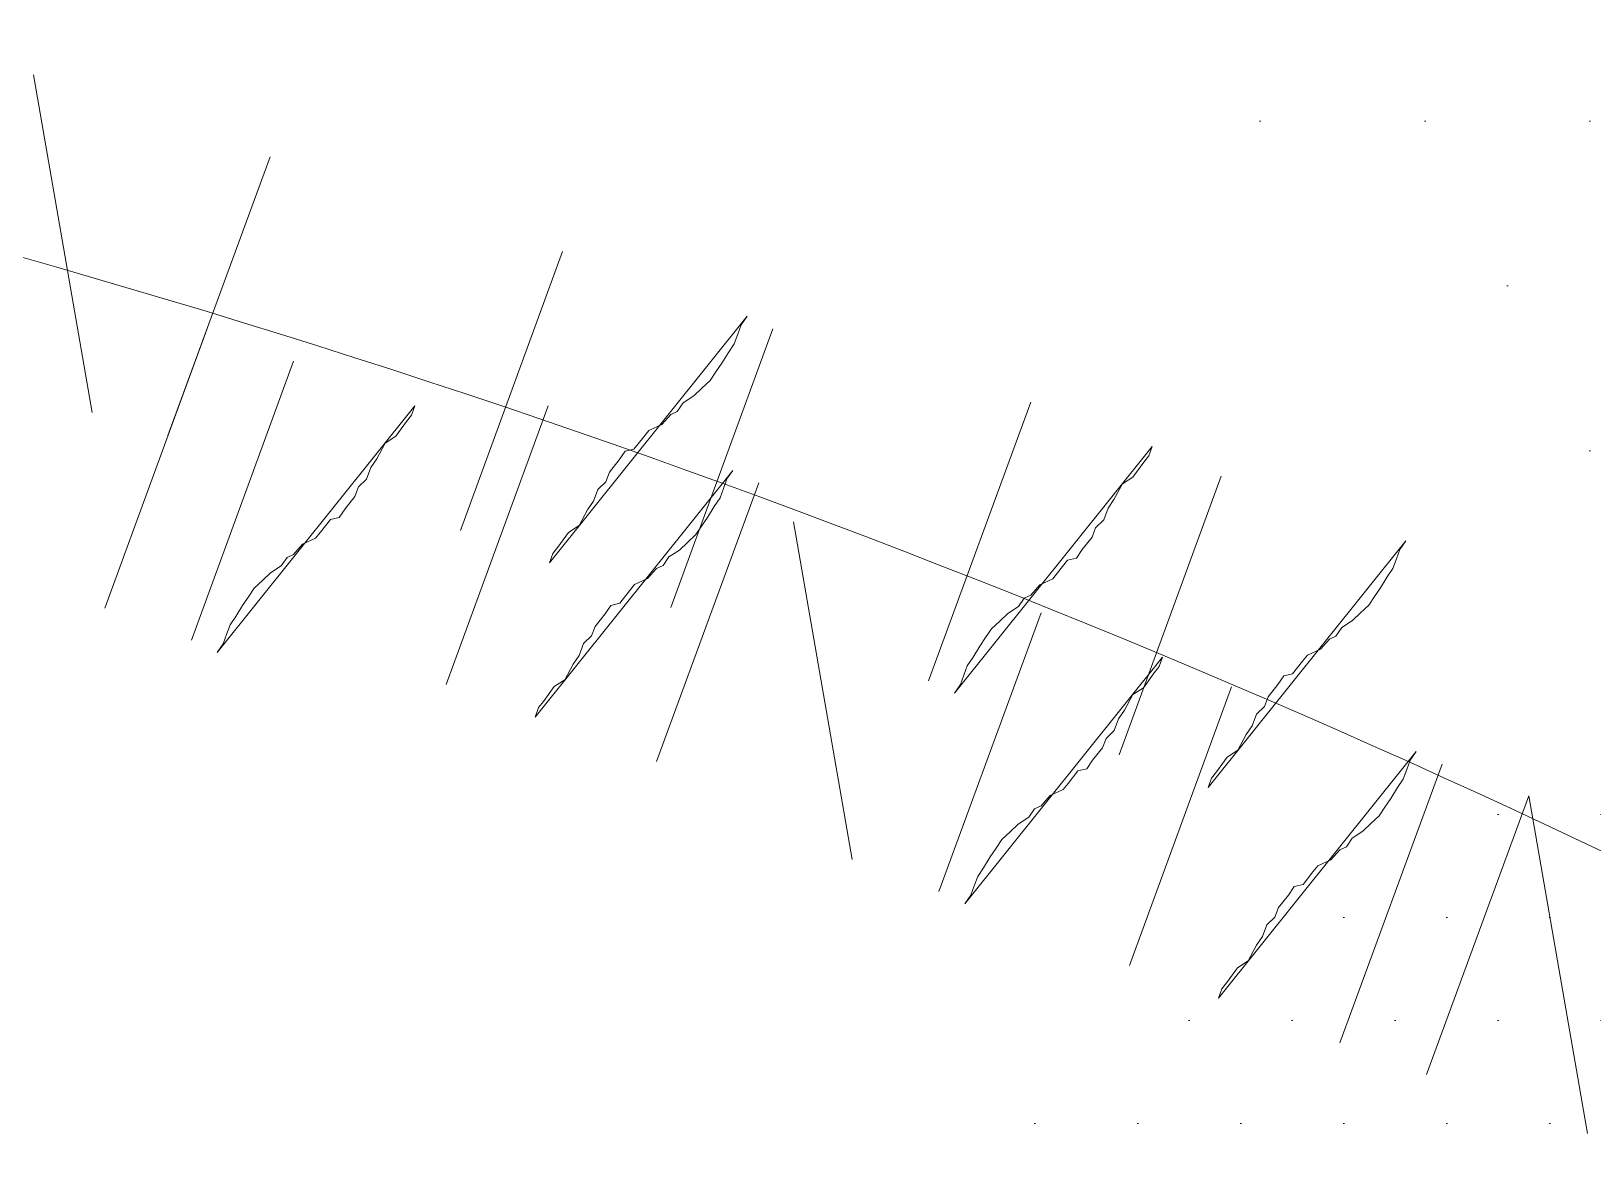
# Model space of a CAD drawing. Extents: x 25752 to 73233, y 27827 to 61602.
# Drawn here: x 61136.7 to 61242.6, y 47905.8 to 47981.7 of the extents above; entities that cross this region are included whole.
import ezdxf

# ---------------------------------------------------------------- set-up
doc = ezdxf.new("R2010")
doc.units = 0
doc.header["$LTSCALE"] = 1000
doc.header["$MEASUREMENT"] = 0
for name, color, linetype, lineweight in [('配景图块－家具立面', 252, 'Continuous', 9), ('铺地', 8, 'Continuous', 5), ('陈设', 31, 'Continuous', 5)]:
    doc.layers.add(name, color=color, linetype=linetype, lineweight=lineweight)

# ---------------------------------------------------------------- blocks, each defined once
blk = doc.blocks.new('keting-01')
at = {"layer": '陈设'}
h = blk.add_hatch(dxfattribs=at)
h.set_pattern_fill('DOTS', color=8, scale=304.8, style=0)
h.set_pattern_definition([(360, (18162.58683531021, 25617.30413790274), (9.525, 19.05), [0, -19.05])])
edge = h.paths.add_edge_path()
edge.add_spline(control_points=[(996.0713303628145, 863.5908750832896), (987.8386285043089, 865.249062579649), (979.6290772076463, 866.8703409121372), (953.8046428019879, 871.8115154706757), (936.2674978222931, 874.9332216072362), (901.3564025760861, 880.3358279757667), (884.0475129705155, 882.5680708720465), (843.5278039620025, 886.746823094727), (820.2507946590194, 888.4518537753029), (749.6108987083426, 892.7779565799283), (701.3337347968481, 894.618957277853), (627.9680007197894, 900.9026336313109), (603.3749709839467, 903.5774288240355), (566.4484742425848, 909.1011380929267), (554.1336054278072, 911.1946513882722), (529.5235732987057, 915.9968669301015), (517.1714435715694, 918.7274998116773), (490.3756448621862, 925.4178034765064), (476.0802774102194, 929.4496035207412), (452.3256658747559, 936.4561370372539), (442.7341582282679, 939.3740820792736), (433.2446362406481, 942.261107346334)], knot_values=[0.007594318894714291, 0.007594318894714291, 0.007594318894714291, 0.007594318894714291, 1.009331685129112, 1.009331685129112, 3.166903830014817, 3.166903830014817, 5.324475974900523, 5.324475974900523, 8.146713981276132, 8.146713981276132, 13.78698518195698, 13.78698518195698, 16.6071207822974, 16.6071207822974, 18.01718858246761, 18.01718858246761, 19.42725638263783, 19.42725638263783, 21.11840045899928, 21.11840045899928, 22.2881602581128, 22.2881602581128, 22.2881602581128, 22.2881602581128], degree=3, periodic=0)
edge.add_ellipse((-77.48649606085382, -800.0763045151252), major_axis=(-1283.858626616139, 1283.858626616139), ratio=0.9999999999999818, start_angle=-61.33743676422674, end_angle=-48.55714826964773)
edge.add_ellipse((147.8141850942047, -800.0763045151252), major_axis=(1283.858626616115, 1283.858626616115), ratio=0.9999999999999885, start_angle=48.5571482696466, end_angle=61.33743676426361)
edge.add_spline(control_points=[(-362.9169472076464, 942.2611073462176), (-372.4064691951498, 939.3740820792154), (-381.9979768417543, 936.4561370371375), (-405.7525883766357, 929.4496035208576), (-420.0479558280203, 925.4178034767974), (-446.8437545358902, 918.7274998123175), (-459.1958842620952, 915.9968669308582), (-483.8059163887519, 911.1946513893781), (-496.1207852023654, 909.1011380941491), (-533.0472819404677, 903.5774288254324), (-557.6403116740985, 900.9026336325915), (-611.6581250126474, 896.2760806423612), (-640.9893235403579, 894.6019140569842), (-669.9649956822395, 893.036922814732)], knot_values=[0.007594318904541566, 0.007594318904541566, 0.007594318904541566, 0.007594318904541566, 1.177354118008585, 1.177354118008585, 2.868498194319651, 2.868498194319651, 4.278565994361959, 4.278565994361959, 5.688633794404266, 5.688633794404266, 8.508769394488882, 8.508769394488882, 11.91787256770212, 11.91787256770212, 11.91787256770212, 11.91787256770212], degree=3, periodic=0)
edge.add_ellipse((-690.3545186583651, 887.7951286538737), major_axis=(-14.8863872921046, 14.8863872921046), ratio=0.9999999999995667, start_angle=225.8035234418923, end_angle=239.417541532368, ccw=False)
edge.add_ellipse((-1021.224653691403, 764.549575428071), major_axis=(-263.7332285244026, 263.7332285244026), ratio=0.9999999999994231, start_angle=234.5429178462428, end_angle=244.3434878472222, ccw=False)
edge.add_ellipse((-545.4026927228551, 1473.910637742491), major_axis=(464.1965283956217, 464.1965283956217), ratio=0.9999999999999988, start_angle=215.5301837112753, end_angle=236.2784491778619)
edge.add_ellipse((-116.4895104428288, 4898.453169354412), major_axis=(2884.587237370078, 2884.587237370078), ratio=1, start_angle=220.7753203818918, end_angle=231.6420249032678)
edge.add_ellipse((703.8265827595023, 1753.867807273753), major_axis=(-687.3524551223126, 687.3524551223126), ratio=0.9999999999999951, start_angle=113.9930274311128, end_angle=139.4777875760855)
edge.add_ellipse((803.3696362192277, 772.3616992990137), major_axis=(18.88655356571336, 18.88655356571336), ratio=0.999999999999889, start_angle=29.349690518414718, end_angle=107.31395154978779, ccw=False)
edge.add_ellipse((582.0949540698202, 537.5616818803828), major_axis=(245.0239564003844, 245.0239564003844), ratio=0.9999999999999977, start_angle=326.06965526290503, end_angle=363.74867896470926, ccw=False)
edge.add_ellipse((782.0569143572357, 287.1395743794274), major_axis=(-245.0406506768896, 245.0406506768896), ratio=0.9999999999729834, start_angle=289.4364312615882, end_angle=291.1525348597326, ccw=False)
edge.add_ellipse((2297.740822082967, 545.9582504187129), major_axis=(-966.7610353427459, 966.7610353427459), ratio=0.9999999999999937, start_angle=35.30528515153998, end_angle=42.74492259143477, ccw=False)
edge.add_ellipse((1141.667108909693, 731.1284608243732), major_axis=(139.1840901862562, 139.1840901862562), ratio=0.9999999999998591, start_angle=92.70420918075928, end_angle=121.7648417998393, ccw=False)
edge = h.paths.add_edge_path()
edge.add_ellipse((1101.918267338537, 809.3025705468026), major_axis=(-54.2011694401335, 54.2011694401335), ratio=0.9999999999999156, start_angle=248.1334738211491, end_angle=277.7178630449272)
edge.add_ellipse((1076.469573644921, 764.9464125772356), major_axis=(-90.17858370672025, 90.17858370672026), ratio=0.9999999999997502, start_angle=-79.30676778778508, end_angle=-64.31921627686972)
edge.add_ellipse((-296.995434705168, 651.4936658183578), major_axis=(1014.580495176632, 1014.580495176632), ratio=0.9999999999999984, start_angle=303.32411686118166, end_angle=324.37804893725087, ccw=False)
edge.add_spline(control_points=[(1108.148602955276, 361.1190873634769), (1110.136375368107, 360.9395735422149), (1118.851643845905, 360.1629144363105), (1127.953862196533, 359.6286005796865), (1136.498063597945, 358.8512076107436)], knot_values=[0, 0, 0, 0, 0.2418033642713523, 1.052830296575082, 1.052830296575082, 1.052830296575082, 1.052830296575082], degree=3, periodic=0)
edge.add_ellipse((1133.497794231167, 324.3855359081645), major_axis=(-24.46307566700356, 24.46307566700356), ratio=0.9999999999999188, start_angle=238.7767705824798, end_angle=310.27284356007203, ccw=False)
edge.add_ellipse((-2508.813566227327, 624.5515211943421), major_axis=(2607.446179105898, 2607.446179105898), ratio=0.999999999999999, start_angle=310.4593117003497, end_angle=318.3404531218047)
edge = h.paths.add_edge_path()
edge.add_ellipse((-1031.590578305419, 809.3025705465116), major_axis=(54.20116944015222, 54.20116944015222), ratio=0.9999999999995934, start_angle=82.28213695507955, end_angle=111.8665261788591)
edge.add_ellipse((2579.141255260445, 624.5515211949823), major_axis=(-2607.446179106048, 2607.446179106049), ratio=0.9999999999999925, start_angle=41.65954687821016, end_angle=49.54410408661445)
edge.add_ellipse((-1063.138307445566, 324.2252916574944), major_axis=(24.46307566700256, 24.46307566700256), ratio=0.9999999999999033, start_angle=49.98346972011012, end_angle=121.3236457343994, ccw=False)
edge.add_spline(control_points=[(-1066.143605310703, 358.690525254875), (-1062.783122170367, 358.996772701852), (-1059.659696693998, 359.2463994749123), (-1056.694063436356, 359.4704228297924)], knot_values=[0, 0, 0, 0, 0.3189857557440551, 0.3189857557440551, 0.3189857557440551, 0.3189857557440551], degree=3, periodic=0)
edge.add_ellipse((2166.821021849522, 749.914078490925), major_axis=(2296.028718604327, 2296.028718604327), ratio=0.9999999999999991, start_angle=132.8754075785099, end_angle=141.9062269296692, ccw=False)
edge = h.paths.add_edge_path()
edge.add_ellipse((-635.3614413564792, 614.8597379613784), major_axis=(201.0565212141125, 201.0565212141125), ratio=0.9999999999999994, start_angle=219.8560000035077, end_angle=290.9319768433341)
edge.add_ellipse((-399.5050116856582, 697.3351374629419), major_axis=(141.3163031800011, 141.3163031800011), ratio=0.9999999999999929, start_angle=231.8281592482279, end_angle=294.8810682384705)
edge.add_ellipse((-58.50481420382857, 130.5610611776938), major_axis=(-368.4761261597796, 368.4761261597795), ratio=0.9999999999999991, start_angle=285.52623263396157, end_angle=332.11357467867344, ccw=False)
edge.add_ellipse((469.8066690799315, 776.027095969941), major_axis=(-235.293706831595, 235.293706831595), ratio=0.9999999999999817, start_angle=80.19826500577827, end_angle=130.5062586859865)
edge.add_ellipse((682.046916129184, 526.5308612888912), major_axis=(178.2628612539982, 178.2628612539982), ratio=0.9999999999999981, start_angle=154.0384846775883, end_angle=216.6923729745889)
edge.add_ellipse((1096.802542923717, 604.6498504911433), major_axis=(-394.2525525941339, 394.252552594134), ratio=0.999999999999949, start_angle=80.98112304628877, end_angle=109.8781780001218)
edge.add_ellipse((81.6952970182756, 14361.16825844161), major_axis=(-10099.29640554323, 10099.29640554323), ratio=0.9999999999995927, start_angle=138.1241672681158, end_angle=138.7143909774701)
edge.add_spline(control_points=[(1006.961830939166, 108.6085719899856), (1007.363344130339, 114.9970480263582), (1007.454428465106, 121.4929060100112), (1007.199459466501, 128.3166593944188)], knot_values=[2.293510373809953, 2.293510373809953, 2.293510373809953, 2.293510373809953, 2.979732802934619, 2.979732802934619, 2.979732802934619, 2.979732802934619], degree=3, periodic=0)
edge.add_spline(control_points=[(1007.199459466501, 128.3166593944188), (1007.056142148329, 132.1522709439159), (1006.394062284846, 142.4749772372306), (1004.522849050001, 156.9979462881456), (992.0258315125247, 153.6702440436347), (988.5933109238977, 157.0695412120549), (987.1594260093989, 159.5937389279716)], knot_values=[2.979732802934619, 2.979732802934619, 2.979732802934619, 2.979732802934619, 3.36545639614831, 3.990521829336836, 4.278466320926378, 4.605763273049225, 4.605763273049225, 4.605763273049225, 4.605763273049225], degree=3, periodic=0)
edge.add_spline(control_points=[(987.1594260093989, 159.5937389279716), (985.7204994963249, 162.1268118276494), (984.6764873770298, 165.380762527755), (983.6324752577348, 168.6347132280353)], knot_values=[4.605763273049225, 4.605763273049225, 4.605763273049225, 4.605763273049225, 4.934211014792284, 4.934211014792284, 4.934211014792284, 4.934211014792284], degree=3, periodic=0)
edge.add_ellipse((2297.740822082967, 545.9582504187129), major_axis=(-966.7610353430241, 966.761035343024), ratio=0.9999999999998376, start_angle=52.795632896919415, end_angle=61.02050574382298, ccw=False)
edge.add_ellipse((697.9145912433742, 481.1212555931415), major_axis=(-193.2577183695978, 193.2577183695977), ratio=0.9999999999999212, start_angle=165.6335501199894, end_angle=198.8130742464472, ccw=False)
edge.add_ellipse((987.5689921147423, 481.2092158006271), major_axis=(197.4361382076936, 197.4361382076936), ratio=0.9999999999998674, start_angle=151.0252170128921, end_angle=192.4102655699839, ccw=False)
edge.add_ellipse((872.4652319916058, 801.2413249782403), major_axis=(300.9884463597922, 300.9884463597923), ratio=0.9999999999999813, start_angle=177.8463850309959, end_angle=203.8962665094932, ccw=False)
edge.add_ellipse((886.4243425853783, 285.6783404281014), major_axis=(-280.5584644205587, 280.5584644205586), ratio=0.9999999999996602, start_angle=2.0533838449994732, end_angle=10.260448050109005, ccw=False)
edge.add_spline(control_points=[(595.9934426442487, 556.0040629839059), (602.4018513633637, 564.1422486366355), (618.4675662182271, 584.5444695093902), (560.9736075192923, 575.6567985196598), (529.1059395032935, 596.5780363008962), (474.9238256493118, 621.3288819395821), (415.2595064755296, 591.6954341397504), (340.9271842219168, 609.1883606316987), (261.9902330305194, 623.6756329140626), (229.1386710400693, 677.9326262066606), (178.6444096356863, 685.7719019984361), (189.3899977983674, 715.6425413673278), (173.7849215685856, 716.9934724339982), (165.6612177520292, 717.6121500710142)], knot_values=[28.72622828787619, 28.72622828787619, 28.72622828787619, 28.72622828787619, 29.65137003608691, 31.04553471454428, 32.97090723718488, 34.80045963000916, 37.53798117998499, 40.13244696109814, 43.73799823656201, 46.29924793153518, 47.53881564063179, 48.20545028199999, 48.98405692497199, 48.98405692497199, 48.98405692497199, 48.98405692550385], degree=3, periodic=0)
edge.add_ellipse((18.62507486331742, -4997.741153196723), major_axis=(-4042.702252732715, 4042.702252732715), ratio=0.9999999999999977, start_angle=-46.47369586912973, end_angle=-42.84626635100496)
edge.add_spline(control_points=[(-196.2340660261689, 715.4644757015049), (-208.8575831012568, 714.1898179298732), (-231.1373375068652, 711.301770086342), (-259.3318401137367, 671.6945340897655), (-321.67682123743, 652.850656854629), (-379.5356295341626, 620.6237012119964), (-444.5238694277359, 630.861494119803), (-465.1179062118754, 597.4442924734321), (-544.0760743449209, 568.0265953844064), (-524.7681710667675, 567.5076862247661)], knot_values=[0, 0, 0, 1.163513729807164e-12, 1.426783815582302, 2.507845637052222, 5.446644405802077, 8.794161911986935, 10.36550993041577, 12.19506232323765, 14.47634677036475, 14.47634677036475, 14.47634677036475, 14.47634677036475], degree=3, periodic=0)
edge.add_ellipse((-756.0246989517473, 924.870957973355), major_axis=(300.9884463598087, 300.9884463598087), ratio=0.9999999999999547, start_angle=233.1899730444863, end_angle=257.9076692015958, ccw=False)
edge.add_ellipse((-939.7393269962631, 638.6571184380446), major_axis=(197.4361382076993, 197.4361382076993), ratio=0.9999999999999556, start_angle=244.6759739839959, end_angle=286.0610225410798, ccw=False)
edge.add_ellipse((-657.4306535270298, 573.8381970869959), major_axis=(-193.2577183704306, 193.2577183704306), ratio=0.9999999999956852, start_angle=85.14470269029368, end_angle=91.45268943398088, ccw=False)
edge.add_ellipse((-2122.789457567385, 542.7427645198768), major_axis=(-894.3411277871842, 894.3411277871842), ratio=0.9999999999998531, start_angle=208.0880272447276, end_angle=218.4118439115923, ccw=False)
edge.add_spline(control_points=[(-912.6986819964368, 174.8128519249731), (-914.3419047960779, 169.8037326467456), (-915.9851275954861, 164.7946133684018), (-919.0608770635445, 162.4413558801753)], knot_values=[4.42752981046754, 4.42752981046754, 4.42752981046754, 4.42752981046754, 4.934211014792284, 4.934211014792284, 4.934211014792284, 4.934211014792284], degree=3, periodic=0)
edge.add_ellipse((-1027.898065884248, 610.1037862319499), major_axis=(325.7661624684434, 325.7661624684433), ratio=0.9999999999999749, start_angle=238.6648212037559, end_angle=277.816367146285)
h = blk.add_hatch(dxfattribs=at)
h.set_pattern_fill('DOTS', color=8, scale=162.56, style=0)
h.set_pattern_definition([(180, (-8841.136018760619, 15227.11971815536), (-5.079999999999999, 10.16), [0, -10.16])])
edge = h.paths.add_edge_path(flags=17)
edge.add_ellipse((526.1884444003808, 765.4264003012795), major_axis=(21.14502328866552, 21.14502328866552), ratio=0.9999999999999566, start_angle=197.4293742980922, end_angle=247.2256321012528)
edge.add_ellipse((570.5647521809151, 668.1873511416197), major_axis=(-54.45877196664926, 54.45877196664926), ratio=0.9999999999999393, start_angle=-19.5751923782937, end_angle=24.16555291353093)
edge.add_ellipse((539.5331029695517, 706.4302561338409), major_axis=(-29.95442116376667, 29.95442116376667), ratio=0.9999999999999539, start_angle=-5.078446253501681, end_angle=59.84114380388081, ccw=False)
edge = h.paths.add_edge_path(flags=17)
edge.add_ellipse((449.0830812416971, 78.68353278853465), major_axis=(437.6135387464208, 437.6135387464208), ratio=0.9999999999980936, start_angle=400.4122738737361, end_angle=401.14692602743605, ccw=False)
edge.add_ellipse((508.9269320162712, 646.7804208960733), major_axis=(35.27276074924985, 35.27276074924985), ratio=0.9999999999998465, start_angle=56.96626177507412, end_angle=128.4606080737423)
edge.add_ellipse((439.9934495278285, 654.1557545667747), major_axis=(13.75234945520988, 13.75234945520988), ratio=0.9999999999999714, start_angle=310.0022228544645, end_angle=447.0101969954212)
edge.add_ellipse((488.5603663093643, 613.654031222919), major_axis=(58.36219010502028, 58.36219010502028), ratio=0.9999999999999993, start_angle=43.53494098790259, end_angle=93.25647343301858, ccw=False)
edge = h.paths.add_edge_path()
edge.add_ellipse((510.8348099614959, 457.2524320887751), major_axis=(-220.0337383788223, 220.0337383788223), ratio=0.9999999999999936, start_angle=258.5394166081302, end_angle=308.1497845990816, ccw=False)
edge.add_spline(control_points=[(770.2007620439399, 629.1797276247526), (776.1838761961553, 621.9604478798574), (783.798315335298, 612.7727966254461), (778.6811846655328, 604.9660082157934), (777.2358351350995, 603.3996357471333)], knot_values=[0, 0, 0, 0, 1.42238482592121, 1.810204922351612, 1.810204922351612, 1.810204922351612, 1.810204922351612], degree=3, periodic=0)
edge.add_ellipse((449.0830812460044, 78.68353280314477), major_axis=(437.6135387382477, 437.6135387382477), ratio=0.9999999999984874, start_angle=12.9785078464626, end_angle=17.57136510295455)
edge.add_ellipse((498.1272773294477, 481.4443236152292), major_axis=(196.4563008926534, 196.4563008926534), ratio=0.9999999999999803, start_angle=346.8345493291795, end_angle=397.9332034731351)
edge.add_ellipse((439.1690685801441, 341.4733588486561), major_axis=(301.2260797398507, 301.2260797398507), ratio=0.9999999999999989, start_angle=32.37103093941994, end_angle=75.25655211311418)
edge.add_ellipse((311.1389331934042, -194.5717136273161), major_axis=(-642.1611214506338, 642.1611214506339), ratio=0.9999999999997193, start_angle=-39.52687022804582, end_angle=-36.92237628317469)
edge.add_spline(control_points=[(183.5302026630379, 704.5711135689635), (183.3799943296472, 707.9524356747861), (185.3438852539985, 718.2042999910191), (195.9735682766186, 720.8323844445986), (203.1495466791093, 722.6065744405496)], knot_values=[0, 0, 0, 0, 0.5819764206049407, 1.791185280154921, 1.791185280154921, 1.791185280154921, 1.791185280154921], degree=3, periodic=0)
edge.add_ellipse((430.0164591801586, 313.6608219696791), major_axis=(330.6850650178474, 330.6850650178474), ratio=0.9999999999999994, start_angle=390.3935585979345, end_angle=434.019778702312, ccw=False)
edge = h.paths.add_edge_path()
edge.add_spline(control_points=[(201.3984909649007, 682.794405464665), (195.0300157669699, 686.3213421217515), (186.1776323117083, 691.2238964600256), (183.6588371344842, 701.6754381265491), (183.5302026630379, 704.5711135689635)], knot_values=[1.791185280154921, 1.791185280154921, 1.791185280154921, 1.791185280154921, 3.069002213139684, 3.567391534373676, 3.567391534373676, 3.567391534373676, 3.567391534373676], degree=3, periodic=0)
edge.add_ellipse((311.1389331936371, -194.5717136273161), major_axis=(-642.1611214508553, 642.1611214508553), ratio=0.9999999999999221, start_angle=320.47312977196174, end_angle=323.0776237168323, ccw=False)
edge.add_ellipse((455.6646593261976, 987.200010498229), major_axis=(-255.5169101381823, 255.5169101381823), ratio=0.9999999999999807, start_angle=95.23358330781208, end_angle=138.9317992611657)
edge.add_ellipse((605.437471382902, 992.6558203263558), major_axis=(273.4511480315442, 273.4511480315442), ratio=0.9999999999999956, start_angle=206.1422413992029, end_angle=244.4432589827649)
edge.add_ellipse((449.0830812460044, 78.68353280314477), major_axis=(437.6135387382097, 437.6135387382101), ratio=0.9999999999972089, start_angle=372.9785078464747, end_angle=377.5713651029771, ccw=False)
edge.add_spline(control_points=[(777.2358351350995, 603.3996357471333), (775.0423830418149, 601.0225201098365), (765.9353378565283, 594.5428437356604), (756.999814824434, 591.7006932555232), (751.0051856106147, 589.7939623080892)], knot_values=[1.810204922351612, 1.810204922351612, 1.810204922351612, 1.810204922351612, 2.398757922429805, 3.598446597238173, 3.598446597238173, 3.598446597238173, 3.598446597238173], degree=3, periodic=0)
edge.add_ellipse((643.7298454919364, 926.4323861009907), major_axis=(-249.8333714412728, 249.8333714412728), ratio=0.9999999999999986, start_angle=107.85150721330089, end_angle=152.6753304847041, ccw=False)
edge.add_ellipse((399.4707235824317, 875.9345243268181), major_axis=(-195.6217202257956, 195.6217202257955), ratio=0.9999999999999896, start_angle=89.27769578140129, end_angle=152.4675057723358, ccw=False)
h = blk.add_hatch(dxfattribs=at)
h.set_pattern_fill('DOTS', color=8, scale=101.6, style=0)
h.set_pattern_definition([(360, (-81668.58407119455, -20525.48517120961), (3.175000000000001, 6.35), [0, -6.35])])
edge = h.paths.add_edge_path()
edge.add_ellipse((1095.128331889282, 585.7068598939804), major_axis=(-263.7332285243747, 263.7332285243747), ratio=0.9999999999998728, start_angle=35.18648228385678, end_angle=43.96553536475812)
edge.add_ellipse((683.003940223658, 473.1603602651157), major_axis=(88.78394883066326, 88.78394883066325), ratio=0.9999999999999937, start_angle=26.80313823718866, end_angle=71.9801915166628)
edge.add_ellipse((886.4243425857858, 285.6783404281014), major_axis=(-280.5584644206113, 280.5584644206112), ratio=0.9999999999999354, start_angle=338.5948503737864, end_angle=356.0153580243669, ccw=False)
at = {"layer": '陈设', "color": 8, "linetype": 'Continuous'}
for p, q in [((618.0855749943003, 685.5020147291943), (621.7109033620218, 664.6822565497132)), ((618.0855749943003, 685.5020147291943), (621.7109033620218, 664.6822565497132)), ((618.0855749943003, 685.5020147291943), (621.7109033620218, 664.6822565497132)), ((626.3789584946353, 663.2472490702057), (632.6750934981683, 680.4319868186722)), ((626.3789584946353, 663.2472490702057), (632.6750934981683, 680.4319868186722)), ((626.3789584946353, 663.2472490702057), (632.6750934981683, 680.4319868186722)), ((626.3789584946353, 663.2472490702057), (632.6750934981683, 680.4319868186722)), ((650.7001387889613, 674.5923376989667), (644.404003785603, 657.4075999505003)), ((650.7001387889613, 674.5923376989667), (644.404003785603, 657.4075999505003)), ((650.7001387889613, 674.5923376989667), (644.404003785603, 657.4075999505003)), ((650.7001387889613, 674.5923376989667), (644.404003785603, 657.4075999505003)), ((622.4791579949379, 652.603092167672), (628.7752929984708, 669.7878299160511)), ((622.4791579949379, 652.603092167672), (628.7752929984708, 669.7878299160511)), ((622.4791579949379, 652.603092167672), (628.7752929984708, 669.7878299160511)), ((622.4791579949379, 652.603092167672), (628.7752929984708, 669.7878299160511)), ((663.6743601206399, 669.838849443011), (657.3782251171069, 652.6541116946319)), ((663.6743601206399, 669.838849443011), (657.3782251171069, 652.6541116946319)), ((663.6743601206399, 669.838849443011), (657.3782251171069, 652.6541116946319)), ((663.6743601206399, 669.838849443011), (657.3782251171069, 652.6541116946319)), ((627.8214844255999, 650.6457734740106), (634.1176194291038, 667.8305112223898)), ((627.8214844255999, 650.6457734740106), (634.1176194291038, 667.8305112223898)), ((627.8214844255999, 650.6457734740106), (634.1176194291038, 667.8305112223898)), ((627.8214844255999, 650.6457734740106), (634.1176194291038, 667.8305112223898)), ((673.2681253285264, 648.1361120693036), (679.5642603318556, 665.3208498177701)), ((673.2681253285264, 648.1361120693036), (679.5642603318556, 665.3208498177701)), ((673.2681253285264, 648.1361120693036), (679.5642603318556, 665.3208498177701)), ((673.2681253285264, 648.1361120693036), (679.5642603318556, 665.3208498177701)), ((649.8205202826648, 665.0900821066462), (643.5243852791318, 647.9053443581797)), ((649.8205202826648, 665.0900821066462), (643.5243852791318, 647.9053443581797)), ((649.8205202826648, 665.0900821066462), (643.5243852791318, 647.9053443581797)), ((649.8205202826648, 665.0900821066462), (643.5243852791318, 647.9053443581797)), ((691.3047792362049, 660.7440927382559), (685.008644232701, 643.5593549898767)), ((691.3047792362049, 660.7440927382559), (685.008644232701, 643.5593549898767)), ((691.3047792362049, 660.7440927382559), (685.008644232701, 643.5593549898767)), ((691.3047792362049, 660.7440927382559), (685.008644232701, 643.5593549898767)), ((662.7947416141687, 660.3365938506904), (656.4986066106358, 643.1518561022822)), ((662.7947416141687, 660.3365938506904), (656.4986066106358, 643.1518561022822)), ((662.7947416141687, 660.3365938506904), (656.4986066106358, 643.1518561022822)), ((662.7947416141687, 660.3365938506904), (656.4986066106358, 643.1518561022822)), ((668.5656106595998, 637.1035365880525), (664.9402822919074, 657.9232947674464)), ((668.5656106595998, 637.1035365880525), (664.9402822919074, 657.9232947674464)), ((668.5656106595998, 637.1035365880525), (664.9402822919074, 657.9232947674464)), ((668.5656106595998, 637.1035365880525), (664.9402822919074, 657.9232947674464)), ((673.9079370902618, 635.1462178943912), (680.2040720937948, 652.3309556427994)), ((673.9079370902618, 635.1462178943912), (680.2040720937948, 652.3309556427994)), ((673.9079370902618, 635.1462178943912), (680.2040720937948, 652.3309556427994)), ((673.9079370902618, 635.1462178943912), (680.2040720937948, 652.3309556427994)), ((691.9445909981441, 647.7541985634016), (685.6484559946111, 630.5694608149934)), ((691.9445909981441, 647.7541985634016), (685.6484559946111, 630.5694608149934)), ((691.9445909981441, 647.7541985634016), (685.6484559946111, 630.5694608149934)), ((691.9445909981441, 647.7541985634016), (685.6484559946111, 630.5694608149934)), ((704.9188123296481, 643.0007103073876), (698.6226773261442, 625.8159725590376)), ((704.9188123296481, 643.0007103073876), (698.6226773261442, 625.8159725590376)), ((704.9188123296481, 643.0007103073876), (698.6226773261442, 625.8159725590376)), ((704.9188123296481, 643.0007103073876), (698.6226773261442, 625.8159725590376)), ((710.2611387603101, 641.0433916137554), (703.9650037569809, 623.8586538653763)), ((710.2611387603101, 641.0433916137554), (703.9650037569809, 623.8586538653763)), ((710.2611387603101, 641.0433916137554), (703.9650037569809, 623.8586538653763)), ((710.2611387603101, 641.0433916137554), (703.9650037569809, 623.8586538653763)), ((710.2611387603101, 641.0433916137554), (713.8864671280026, 620.2236334343906)), ((710.2611387603101, 641.0433916137554), (713.8864671280026, 620.2236334343906)), ((710.2611387603101, 641.0433916137554), (713.8864671280026, 620.2236334343906)), ((710.2611387603101, 641.0433916137554), (713.8864671280026, 620.2236334343906))]:
    blk.add_line(p, q, dxfattribs=at)
for points in [[(649.8905730299302, 655.3974336521351), (650.1042003844923, 655.9805104226107), (650.4101900929236, 656.364411161805), (651.0755763485795, 657.2779818327399), (651.7265112809837, 657.7008380873012), (652.2461283441517, 658.6678155968548), (652.6055248912307, 659.1974855286535), (652.8725590844406, 659.9263314917043), (653.3769616348436, 660.4028742018272), (653.5905889894057, 660.9859509723028), (654.2025684064138, 661.7537524506333), (654.5619649534929, 662.283422382432), (655.1060862086306, 662.4147402516974), (655.7177860087832, 663.1817785406311), (656.0237757171853, 663.5656792797672), (656.8204798422812, 663.9351286956517), (657.3790524206706, 664.5571609814069), (657.7774044831167, 664.74188568932), (658.1368010303704, 665.2715556211188), (658.7877359628037, 665.6944118756219), (659.2929017025454, 666.1706749688019), (659.798067442287, 666.6469380619819), (660.1574639895116, 667.1766079936933), (660.5168605365907, 667.706277925492), (660.9296639224631, 668.3817170498951), (661.2890604695131, 668.9113869817229), (661.5026878240751, 669.4944637521403), (661.7163151786372, 670.0775405226159), (662.0757117258909, 670.6072104542982)], [(649.8905730299302, 655.3974336521351), (650.1042003844923, 655.9805104226107), (650.4101900929236, 656.364411161805), (651.0755763485795, 657.2779818327399), (651.7265112809837, 657.7008380873012), (652.2461283441517, 658.6678155968548), (652.6055248912307, 659.1974855286535), (652.8725590844406, 659.9263314917043), (653.3769616348436, 660.4028742018272), (653.5905889894057, 660.9859509723028), (654.2025684064138, 661.7537524506333), (654.5619649534929, 662.283422382432), (655.1060862086306, 662.4147402516974), (655.7177860087832, 663.1817785406311), (656.0237757171853, 663.5656792797672), (656.8204798422812, 663.9351286956517), (657.3790524206706, 664.5571609814069), (657.7774044831167, 664.74188568932), (658.1368010303704, 665.2715556211188), (658.7877359628037, 665.6944118756219), (659.2929017025454, 666.1706749688019), (659.798067442287, 666.6469380619819), (660.1574639895116, 667.1766079936933), (660.5168605365907, 667.706277925492), (660.9296639224631, 668.3817170498951), (661.2890604695131, 668.9113869817229), (661.5026878240751, 669.4944637521403), (661.7163151786372, 670.0775405226159), (662.0757117258909, 670.6072104542982)], [(649.8905730299302, 655.3974336521351), (650.1042003844923, 655.9805104226107), (650.4101900929236, 656.364411161805), (651.0755763485795, 657.2779818327399), (651.7265112809837, 657.7008380873012), (652.2461283441517, 658.6678155968548), (652.6055248912307, 659.1974855286535), (652.8725590844406, 659.9263314917043), (653.3769616348436, 660.4028742018272), (653.5905889894057, 660.9859509723028), (654.2025684064138, 661.7537524506333), (654.5619649534929, 662.283422382432), (655.1060862086306, 662.4147402516974), (655.7177860087832, 663.1817785406311), (656.0237757171853, 663.5656792797672), (656.8204798422812, 663.9351286956517), (657.3790524206706, 664.5571609814069), (657.7774044831167, 664.74188568932), (658.1368010303704, 665.2715556211188), (658.7877359628037, 665.6944118756219), (659.2929017025454, 666.1706749688019), (659.798067442287, 666.6469380619819), (660.1574639895116, 667.1766079936933), (660.5168605365907, 667.706277925492), (660.9296639224631, 668.3817170498951), (661.2890604695131, 668.9113869817229), (661.5026878240751, 669.4944637521403), (661.7163151786372, 670.0775405226159), (662.0757117258909, 670.6072104542982)], [(649.8905730299302, 655.3974336521351), (650.1042003844923, 655.9805104226107), (650.4101900929236, 656.364411161805), (651.0755763485795, 657.2779818327399), (651.7265112809837, 657.7008380873012), (652.2461283441517, 658.6678155968548), (652.6055248912307, 659.1974855286535), (652.8725590844406, 659.9263314917043), (653.3769616348436, 660.4028742018272), (653.5905889894057, 660.9859509723028), (654.2025684064138, 661.7537524506333), (654.5619649534929, 662.283422382432), (655.1060862086306, 662.4147402516974), (655.7177860087832, 663.1817785406311), (656.0237757171853, 663.5656792797672), (656.8204798422812, 663.9351286956517), (657.3790524206706, 664.5571609814069), (657.7774044831167, 664.74188568932), (658.1368010303704, 665.2715556211188), (658.7877359628037, 665.6944118756219), (659.2929017025454, 666.1706749688019), (659.798067442287, 666.6469380619819), (660.1574639895116, 667.1766079936933), (660.5168605365907, 667.706277925492), (660.9296639224631, 668.3817170498951), (661.2890604695131, 668.9113869817229), (661.5026878240751, 669.4944637521403), (661.7163151786372, 670.0775405226159), (662.0757117258909, 670.6072104542982)], [(641.6052715164842, 665.0871892648865), (641.3916441619222, 664.504112494411), (641.0856544533162, 664.1202117552166), (640.4202681976603, 663.2066410842817), (639.769333265227, 662.7837848297204), (639.2499958191183, 661.8175705095637), (638.8905992720684, 661.2879005778814), (638.6235650786839, 660.5590546148014), (638.1191625284555, 660.0825119047076), (637.9055351738934, 659.499435134232), (637.2935557568562, 658.7316336559015), (636.9341592096025, 658.2019637241028), (636.3900379546685, 658.0706458548084), (635.7780585374567, 657.3028443763906), (635.4720688290545, 656.9189436372835), (634.6753647039295, 656.54949422137), (634.1167921255692, 655.9274619356147), (633.718440063094, 655.7427372277016), (633.3590435158694, 655.2130672959029), (632.7081085836107, 654.7902110413997), (632.2029428436945, 654.3139479482197), (631.6977771039528, 653.8376848550397), (631.3383805569028, 653.3080149233283), (630.9789840096491, 652.7783449915296), (630.566460240836, 652.1036690566398), (630.2070636935823, 651.573999124812), (629.9934363390203, 650.9909223543946), (629.7798089844582, 650.407845583919), (629.4204124374082, 649.8781756521203)], [(641.6052715164842, 665.0871892648865), (641.3916441619222, 664.504112494411), (641.0856544533162, 664.1202117552166), (640.4202681976603, 663.2066410842817), (639.769333265227, 662.7837848297204), (639.2499958191183, 661.8175705095637), (638.8905992720684, 661.2879005778814), (638.6235650786839, 660.5590546148014), (638.1191625284555, 660.0825119047076), (637.9055351738934, 659.499435134232), (637.2935557568562, 658.7316336559015), (636.9341592096025, 658.2019637241028), (636.3900379546685, 658.0706458548084), (635.7780585374567, 657.3028443763906), (635.4720688290545, 656.9189436372835), (634.6753647039295, 656.54949422137), (634.1167921255692, 655.9274619356147), (633.718440063094, 655.7427372277016), (633.3590435158694, 655.2130672959029), (632.7081085836107, 654.7902110413997), (632.2029428436945, 654.3139479482197), (631.6977771039528, 653.8376848550397), (631.3383805569028, 653.3080149233283), (630.9789840096491, 652.7783449915296), (630.566460240836, 652.1036690566398), (630.2070636935823, 651.573999124812), (629.9934363390203, 650.9909223543946), (629.7798089844582, 650.407845583919), (629.4204124374082, 649.8781756521203)], [(641.6052715164842, 665.0871892648865), (641.3916441619222, 664.504112494411), (641.0856544533162, 664.1202117552166), (640.4202681976603, 663.2066410842817), (639.769333265227, 662.7837848297204), (639.2499958191183, 661.8175705095637), (638.8905992720684, 661.2879005778814), (638.6235650786839, 660.5590546148014), (638.1191625284555, 660.0825119047076), (637.9055351738934, 659.499435134232), (637.2935557568562, 658.7316336559015), (636.9341592096025, 658.2019637241028), (636.3900379546685, 658.0706458548084), (635.7780585374567, 657.3028443763906), (635.4720688290545, 656.9189436372835), (634.6753647039295, 656.54949422137), (634.1167921255692, 655.9274619356147), (633.718440063094, 655.7427372277016), (633.3590435158694, 655.2130672959029), (632.7081085836107, 654.7902110413997), (632.2029428436945, 654.3139479482197), (631.6977771039528, 653.8376848550397), (631.3383805569028, 653.3080149233283), (630.9789840096491, 652.7783449915296), (630.566460240836, 652.1036690566398), (630.2070636935823, 651.573999124812), (629.9934363390203, 650.9909223543946), (629.7798089844582, 650.407845583919), (629.4204124374082, 649.8781756521203)], [(641.6052715164842, 665.0871892648865), (641.3916441619222, 664.504112494411), (641.0856544533162, 664.1202117552166), (640.4202681976603, 663.2066410842817), (639.769333265227, 662.7837848297204), (639.2499958191183, 661.8175705095637), (638.8905992720684, 661.2879005778814), (638.6235650786839, 660.5590546148014), (638.1191625284555, 660.0825119047076), (637.9055351738934, 659.499435134232), (637.2935557568562, 658.7316336559015), (636.9341592096025, 658.2019637241028), (636.3900379546685, 658.0706458548084), (635.7780585374567, 657.3028443763906), (635.4720688290545, 656.9189436372835), (634.6753647039295, 656.54949422137), (634.1167921255692, 655.9274619356147), (633.718440063094, 655.7427372277016), (633.3590435158694, 655.2130672959029), (632.7081085836107, 654.7902110413997), (632.2029428436945, 654.3139479482197), (631.6977771039528, 653.8376848550397), (631.3383805569028, 653.3080149233283), (630.9789840096491, 652.7783449915296), (630.566460240836, 652.1036690566398), (630.2070636935823, 651.573999124812), (629.9934363390203, 650.9909223543946), (629.7798089844582, 650.407845583919), (629.4204124374082, 649.8781756521203)], [(687.051912419236, 662.5775278601504), (686.838285064674, 661.994451089704), (686.5322953560681, 661.6105503504805), (685.8669091004122, 660.6969796795456), (685.2159741679789, 660.2741234250134), (684.6966367218702, 659.307909104944), (684.3372401748202, 658.7782391731162), (684.0702059816103, 658.0493932100944), (683.5658034312073, 657.5728504999424), (683.3521760766453, 656.9897737296124), (682.740196659608, 656.2219722511654), (682.3808001123834, 655.6923023193667), (681.8366788574203, 655.5609844501014), (681.2246994404122, 654.7931829717709), (680.9187097317772, 654.4092822325183), (680.1220056068851, 654.0398328166339), (679.5634330282919, 653.4178005309077), (679.1650809658458, 653.2330758229946), (678.8056844187959, 652.7034058911959), (678.1547494863626, 652.2805496366636), (677.6495837464463, 651.8042865435127), (677.1444180067047, 651.32802345042), (676.7850214596547, 650.7983535185922), (676.425624912401, 650.2686835867935), (676.0131011435878, 649.5940076519037), (675.6537045963341, 649.064337720105), (675.4400772417721, 648.4812609496585), (675.22644988721, 647.8981841792993), (674.86705334016, 647.3685142474715)], [(687.051912419236, 662.5775278601504), (686.838285064674, 661.994451089704), (686.5322953560681, 661.6105503504805), (685.8669091004122, 660.6969796795456), (685.2159741679789, 660.2741234250134), (684.6966367218702, 659.307909104944), (684.3372401748202, 658.7782391731162), (684.0702059816103, 658.0493932100944), (683.5658034312073, 657.5728504999424), (683.3521760766453, 656.9897737296124), (682.740196659608, 656.2219722511654), (682.3808001123834, 655.6923023193667), (681.8366788574203, 655.5609844501014), (681.2246994404122, 654.7931829717709), (680.9187097317772, 654.4092822325183), (680.1220056068851, 654.0398328166339), (679.5634330282919, 653.4178005309077), (679.1650809658458, 653.2330758229946), (678.8056844187959, 652.7034058911959), (678.1547494863626, 652.2805496366636), (677.6495837464463, 651.8042865435127), (677.1444180067047, 651.32802345042), (676.7850214596547, 650.7983535185922), (676.425624912401, 650.2686835867935), (676.0131011435878, 649.5940076519037), (675.6537045963341, 649.064337720105), (675.4400772417721, 648.4812609496585), (675.22644988721, 647.8981841792993), (674.86705334016, 647.3685142474715)], [(687.051912419236, 662.5775278601504), (686.838285064674, 661.994451089704), (686.5322953560681, 661.6105503504805), (685.8669091004122, 660.6969796795456), (685.2159741679789, 660.2741234250134), (684.6966367218702, 659.307909104944), (684.3372401748202, 658.7782391731162), (684.0702059816103, 658.0493932100944), (683.5658034312073, 657.5728504999424), (683.3521760766453, 656.9897737296124), (682.740196659608, 656.2219722511654), (682.3808001123834, 655.6923023193667), (681.8366788574203, 655.5609844501014), (681.2246994404122, 654.7931829717709), (680.9187097317772, 654.4092822325183), (680.1220056068851, 654.0398328166339), (679.5634330282919, 653.4178005309077), (679.1650809658458, 653.2330758229946), (678.8056844187959, 652.7034058911959), (678.1547494863626, 652.2805496366636), (677.6495837464463, 651.8042865435127), (677.1444180067047, 651.32802345042), (676.7850214596547, 650.7983535185922), (676.425624912401, 650.2686835867935), (676.0131011435878, 649.5940076519037), (675.6537045963341, 649.064337720105), (675.4400772417721, 648.4812609496585), (675.22644988721, 647.8981841792993), (674.86705334016, 647.3685142474715)], [(687.051912419236, 662.5775278601504), (686.838285064674, 661.994451089704), (686.5322953560681, 661.6105503504805), (685.8669091004122, 660.6969796795456), (685.2159741679789, 660.2741234250134), (684.6966367218702, 659.307909104944), (684.3372401748202, 658.7782391731162), (684.0702059816103, 658.0493932100944), (683.5658034312073, 657.5728504999424), (683.3521760766453, 656.9897737296124), (682.740196659608, 656.2219722511654), (682.3808001123834, 655.6923023193667), (681.8366788574203, 655.5609844501014), (681.2246994404122, 654.7931829717709), (680.9187097317772, 654.4092822325183), (680.1220056068851, 654.0398328166339), (679.5634330282919, 653.4178005309077), (679.1650809658458, 653.2330758229946), (678.8056844187959, 652.7034058911959), (678.1547494863626, 652.2805496366636), (677.6495837464463, 651.8042865435127), (677.1444180067047, 651.32802345042), (676.7850214596547, 650.7983535185922), (676.425624912401, 650.2686835867935), (676.0131011435878, 649.5940076519037), (675.6537045963341, 649.064337720105), (675.4400772417721, 648.4812609496585), (675.22644988721, 647.8981841792993), (674.86705334016, 647.3685142474715)], [(649.0109545232845, 645.8951780599018), (649.2245818778174, 646.478254830261), (649.5305715864524, 646.8621555694845), (650.1959578421083, 647.7757262404193), (650.8468927745125, 648.1985824949516), (651.3665098376805, 649.1655600045924), (651.7259063847596, 649.6952299363329), (651.9929405779403, 650.4240758993546), (652.4973431283724, 650.9006186095066), (652.7109704829345, 651.4836953799531), (653.3229498999426, 652.2514968583127), (653.6823464470217, 652.7811667901115), (654.2264677021303, 652.9124846593477), (654.8381675022829, 653.6795229482814), (655.1441572107142, 654.0634236874175), (655.94086133581, 654.432873103302), (656.4994339141995, 655.0549053890572), (656.8977859766455, 655.2396300970577), (657.2571825238992, 655.7693000287691), (657.9081174563034, 656.1921562833013), (658.4132831960451, 656.6684193764813), (658.9184489357867, 657.1446824696322), (659.2778454830404, 657.67435240146), (659.6372420300904, 658.2040223331423), (660.0500454159919, 658.8794614575454), (660.4094419630419, 659.4091313893441), (660.623069317604, 659.9922081598197), (660.836696672166, 660.5752849302371), (661.1960932194197, 661.1049548620649)], [(649.0109545232845, 645.8951780599018), (649.2245818778174, 646.478254830261), (649.5305715864524, 646.8621555694845), (650.1959578421083, 647.7757262404193), (650.8468927745125, 648.1985824949516), (651.3665098376805, 649.1655600045924), (651.7259063847596, 649.6952299363329), (651.9929405779403, 650.4240758993546), (652.4973431283724, 650.9006186095066), (652.7109704829345, 651.4836953799531), (653.3229498999426, 652.2514968583127), (653.6823464470217, 652.7811667901115), (654.2264677021303, 652.9124846593477), (654.8381675022829, 653.6795229482814), (655.1441572107142, 654.0634236874175), (655.94086133581, 654.432873103302), (656.4994339141995, 655.0549053890572), (656.8977859766455, 655.2396300970577), (657.2571825238992, 655.7693000287691), (657.9081174563034, 656.1921562833013), (658.4132831960451, 656.6684193764813), (658.9184489357867, 657.1446824696322), (659.2778454830404, 657.67435240146), (659.6372420300904, 658.2040223331423), (660.0500454159919, 658.8794614575454), (660.4094419630419, 659.4091313893441), (660.623069317604, 659.9922081598197), (660.836696672166, 660.5752849302371), (661.1960932194197, 661.1049548620649)], [(649.0109545232845, 645.8951780599018), (649.2245818778174, 646.478254830261), (649.5305715864524, 646.8621555694845), (650.1959578421083, 647.7757262404193), (650.8468927745125, 648.1985824949516), (651.3665098376805, 649.1655600045924), (651.7259063847596, 649.6952299363329), (651.9929405779403, 650.4240758993546), (652.4973431283724, 650.9006186095066), (652.7109704829345, 651.4836953799531), (653.3229498999426, 652.2514968583127), (653.6823464470217, 652.7811667901115), (654.2264677021303, 652.9124846593477), (654.8381675022829, 653.6795229482814), (655.1441572107142, 654.0634236874175), (655.94086133581, 654.432873103302), (656.4994339141995, 655.0549053890572), (656.8977859766455, 655.2396300970577), (657.2571825238992, 655.7693000287691), (657.9081174563034, 656.1921562833013), (658.4132831960451, 656.6684193764813), (658.9184489357867, 657.1446824696322), (659.2778454830404, 657.67435240146), (659.6372420300904, 658.2040223331423), (660.0500454159919, 658.8794614575454), (660.4094419630419, 659.4091313893441), (660.623069317604, 659.9922081598197), (660.836696672166, 660.5752849302371), (661.1960932194197, 661.1049548620649)], [(649.0109545232845, 645.8951780599018), (649.2245818778174, 646.478254830261), (649.5305715864524, 646.8621555694845), (650.1959578421083, 647.7757262404193), (650.8468927745125, 648.1985824949516), (651.3665098376805, 649.1655600045924), (651.7259063847596, 649.6952299363329), (651.9929405779403, 650.4240758993546), (652.4973431283724, 650.9006186095066), (652.7109704829345, 651.4836953799531), (653.3229498999426, 652.2514968583127), (653.6823464470217, 652.7811667901115), (654.2264677021303, 652.9124846593477), (654.8381675022829, 653.6795229482814), (655.1441572107142, 654.0634236874175), (655.94086133581, 654.432873103302), (656.4994339141995, 655.0549053890572), (656.8977859766455, 655.2396300970577), (657.2571825238992, 655.7693000287691), (657.9081174563034, 656.1921562833013), (658.4132831960451, 656.6684193764813), (658.9184489357867, 657.1446824696322), (659.2778454830404, 657.67435240146), (659.6372420300904, 658.2040223331423), (660.0500454159919, 658.8794614575454), (660.4094419630419, 659.4091313893441), (660.623069317604, 659.9922081598197), (660.836696672166, 660.5752849302371), (661.1960932194197, 661.1049548620649)], [(690.4952134770283, 641.5491886915406), (690.7088408315904, 642.132265461958), (691.0148305401672, 642.5161662010942), (691.6802167958522, 643.4297368721454), (692.3311517282855, 643.8525931266486), (692.8507687914243, 644.8195706362312), (693.2101653384743, 645.349240568059), (693.4771995316842, 646.0780865310808), (693.9816020819126, 646.5546292411163), (694.1952294365037, 647.137706011592), (694.8072088535118, 647.9055074899225), (695.1666054007655, 648.4351774217212), (695.7107266559033, 648.5664952910738), (696.3224264560267, 649.3335335799202), (696.628416164458, 649.7174343191436), (697.4251202895539, 650.0868837350281), (697.9836928679433, 650.7089160207543), (698.3820449304185, 650.8936407286674), (698.7414414776431, 651.4233106604661), (699.3923764098727, 651.8461669150274), (699.897542149818, 652.322430008091), (700.4027078895597, 652.798693101271), (700.7621044366097, 653.3283630330698), (701.1215009838343, 653.8580329648685), (701.5343043697358, 654.5334720892715), (701.8937009167857, 655.0631420210702), (702.1073282713478, 655.6462187914294), (702.3209556259098, 656.2292955618759), (702.6803521731636, 656.7589654937037)], [(690.4952134770283, 641.5491886915406), (690.7088408315904, 642.132265461958), (691.0148305401672, 642.5161662010942), (691.6802167958522, 643.4297368721454), (692.3311517282855, 643.8525931266486), (692.8507687914243, 644.8195706362312), (693.2101653384743, 645.349240568059), (693.4771995316842, 646.0780865310808), (693.9816020819126, 646.5546292411163), (694.1952294365037, 647.137706011592), (694.8072088535118, 647.9055074899225), (695.1666054007655, 648.4351774217212), (695.7107266559033, 648.5664952910738), (696.3224264560267, 649.3335335799202), (696.628416164458, 649.7174343191436), (697.4251202895539, 650.0868837350281), (697.9836928679433, 650.7089160207543), (698.3820449304185, 650.8936407286674), (698.7414414776431, 651.4233106604661), (699.3923764098727, 651.8461669150274), (699.897542149818, 652.322430008091), (700.4027078895597, 652.798693101271), (700.7621044366097, 653.3283630330698), (701.1215009838343, 653.8580329648685), (701.5343043697358, 654.5334720892715), (701.8937009167857, 655.0631420210702), (702.1073282713478, 655.6462187914294), (702.3209556259098, 656.2292955618759), (702.6803521731636, 656.7589654937037)], [(690.4952134770283, 641.5491886915406), (690.7088408315904, 642.132265461958), (691.0148305401672, 642.5161662010942), (691.6802167958522, 643.4297368721454), (692.3311517282855, 643.8525931266486), (692.8507687914243, 644.8195706362312), (693.2101653384743, 645.349240568059), (693.4771995316842, 646.0780865310808), (693.9816020819126, 646.5546292411163), (694.1952294365037, 647.137706011592), (694.8072088535118, 647.9055074899225), (695.1666054007655, 648.4351774217212), (695.7107266559033, 648.5664952910738), (696.3224264560267, 649.3335335799202), (696.628416164458, 649.7174343191436), (697.4251202895539, 650.0868837350281), (697.9836928679433, 650.7089160207543), (698.3820449304185, 650.8936407286674), (698.7414414776431, 651.4233106604661), (699.3923764098727, 651.8461669150274), (699.897542149818, 652.322430008091), (700.4027078895597, 652.798693101271), (700.7621044366097, 653.3283630330698), (701.1215009838343, 653.8580329648685), (701.5343043697358, 654.5334720892715), (701.8937009167857, 655.0631420210702), (702.1073282713478, 655.6462187914294), (702.3209556259098, 656.2292955618759), (702.6803521731636, 656.7589654937037)], [(690.4952134770283, 641.5491886915406), (690.7088408315904, 642.132265461958), (691.0148305401672, 642.5161662010942), (691.6802167958522, 643.4297368721454), (692.3311517282855, 643.8525931266486), (692.8507687914243, 644.8195706362312), (693.2101653384743, 645.349240568059), (693.4771995316842, 646.0780865310808), (693.9816020819126, 646.5546292411163), (694.1952294365037, 647.137706011592), (694.8072088535118, 647.9055074899225), (695.1666054007655, 648.4351774217212), (695.7107266559033, 648.5664952910738), (696.3224264560267, 649.3335335799202), (696.628416164458, 649.7174343191436), (697.4251202895539, 650.0868837350281), (697.9836928679433, 650.7089160207543), (698.3820449304185, 650.8936407286674), (698.7414414776431, 651.4233106604661), (699.3923764098727, 651.8461669150274), (699.897542149818, 652.322430008091), (700.4027078895597, 652.798693101271), (700.7621044366097, 653.3283630330698), (701.1215009838343, 653.8580329648685), (701.5343043697358, 654.5334720892715), (701.8937009167857, 655.0631420210702), (702.1073282713478, 655.6462187914294), (702.3209556259098, 656.2292955618759), (702.6803521731636, 656.7589654937037)], [(687.6917241811752, 649.5876336851506), (687.4780968265841, 649.0045569147915), (687.1721071180073, 648.6206561755971), (686.5067208623223, 647.7070855046622), (685.855785929918, 647.28422925013), (685.3364484838094, 646.3180149299733), (684.9770519365557, 645.7883449982619), (684.7100177433458, 645.059499035211), (684.2056151931174, 644.5829563250882), (683.9919878385554, 643.9998795546126), (683.3800084215472, 643.232078076282), (683.0206118742935, 642.7024081444833), (682.4764906191558, 642.571090275218), (681.8645112021477, 641.8032887968002), (681.5585214937164, 641.419388057664), (680.7618173686205, 641.0499386417796), (680.2032447902311, 640.4279063559952), (679.804892727785, 640.2431816481112), (679.4454961805313, 639.7135117163125), (678.794561248098, 639.2906554617803), (678.2893955083564, 638.8143923686002), (677.7842297686148, 638.3381292754493), (677.4248332213901, 637.8084593436215), (677.0654366743402, 637.2787894119392), (676.6529129054979, 636.6041134770494), (676.2935163582442, 636.0744435452216), (676.0798890037113, 635.4913667747751), (675.8662616491201, 634.9082900043286), (675.5068651018955, 634.3786200725008)], [(687.6917241811752, 649.5876336851506), (687.4780968265841, 649.0045569147915), (687.1721071180073, 648.6206561755971), (686.5067208623223, 647.7070855046622), (685.855785929918, 647.28422925013), (685.3364484838094, 646.3180149299733), (684.9770519365557, 645.7883449982619), (684.7100177433458, 645.059499035211), (684.2056151931174, 644.5829563250882), (683.9919878385554, 643.9998795546126), (683.3800084215472, 643.232078076282), (683.0206118742935, 642.7024081444833), (682.4764906191558, 642.571090275218), (681.8645112021477, 641.8032887968002), (681.5585214937164, 641.419388057664), (680.7618173686205, 641.0499386417796), (680.2032447902311, 640.4279063559952), (679.804892727785, 640.2431816481112), (679.4454961805313, 639.7135117163125), (678.794561248098, 639.2906554617803), (678.2893955083564, 638.8143923686002), (677.7842297686148, 638.3381292754493), (677.4248332213901, 637.8084593436215), (677.0654366743402, 637.2787894119392), (676.6529129054979, 636.6041134770494), (676.2935163582442, 636.0744435452216), (676.0798890037113, 635.4913667747751), (675.8662616491201, 634.9082900043286), (675.5068651018955, 634.3786200725008)], [(687.6917241811752, 649.5876336851506), (687.4780968265841, 649.0045569147915), (687.1721071180073, 648.6206561755971), (686.5067208623223, 647.7070855046622), (685.855785929918, 647.28422925013), (685.3364484838094, 646.3180149299733), (684.9770519365557, 645.7883449982619), (684.7100177433458, 645.059499035211), (684.2056151931174, 644.5829563250882), (683.9919878385554, 643.9998795546126), (683.3800084215472, 643.232078076282), (683.0206118742935, 642.7024081444833), (682.4764906191558, 642.571090275218), (681.8645112021477, 641.8032887968002), (681.5585214937164, 641.419388057664), (680.7618173686205, 641.0499386417796), (680.2032447902311, 640.4279063559952), (679.804892727785, 640.2431816481112), (679.4454961805313, 639.7135117163125), (678.794561248098, 639.2906554617803), (678.2893955083564, 638.8143923686002), (677.7842297686148, 638.3381292754493), (677.4248332213901, 637.8084593436215), (677.0654366743402, 637.2787894119392), (676.6529129054979, 636.6041134770494), (676.2935163582442, 636.0744435452216), (676.0798890037113, 635.4913667747751), (675.8662616491201, 634.9082900043286), (675.5068651018955, 634.3786200725008)], [(687.6917241811752, 649.5876336851506), (687.4780968265841, 649.0045569147915), (687.1721071180073, 648.6206561755971), (686.5067208623223, 647.7070855046622), (685.855785929918, 647.28422925013), (685.3364484838094, 646.3180149299733), (684.9770519365557, 645.7883449982619), (684.7100177433458, 645.059499035211), (684.2056151931174, 644.5829563250882), (683.9919878385554, 643.9998795546126), (683.3800084215472, 643.232078076282), (683.0206118742935, 642.7024081444833), (682.4764906191558, 642.571090275218), (681.8645112021477, 641.8032887968002), (681.5585214937164, 641.419388057664), (680.7618173686205, 641.0499386417796), (680.2032447902311, 640.4279063559952), (679.804892727785, 640.2431816481112), (679.4454961805313, 639.7135117163125), (678.794561248098, 639.2906554617803), (678.2893955083564, 638.8143923686002), (677.7842297686148, 638.3381292754493), (677.4248332213901, 637.8084593436215), (677.0654366743402, 637.2787894119392), (676.6529129054979, 636.6041134770494), (676.2935163582442, 636.0744435452216), (676.0798890037113, 635.4913667747751), (675.8662616491201, 634.9082900043286), (675.5068651018955, 634.3786200725008)], [(691.1350252389384, 628.5592945166281), (691.3486525935004, 629.1423712869873), (691.6546423021064, 629.5262720262399), (692.3200285577914, 630.4398426971748), (692.9709634901956, 630.8626989516779), (693.4905805531889, 631.8296764613478), (693.8499771004135, 632.3593463930592), (694.1170112936234, 633.0881923561101), (694.6214138438518, 633.564735066233), (694.8350411984138, 634.1478118366795), (695.447020615451, 634.9156133150391), (695.8064171626756, 635.4452832468378), (696.3505384176387, 635.5766011161031), (696.9622382177913, 636.3436394050368), (697.2682279263972, 636.727540144173), (698.0649320512894, 637.0969895600574), (698.6235046298825, 637.7190218457836), (699.0218566923286, 637.903746553784), (699.3812532393786, 638.4334164854954), (700.0321881718119, 638.8562727400276), (700.5373539115535, 639.3325358331786), (701.0425196512952, 639.8087989263586), (701.4019161985489, 640.3384688581573), (701.7613127457735, 640.8681387898978), (702.1741161314712, 641.5435779143008), (702.533512678725, 642.0732478460995), (702.747140033287, 642.656324616546), (702.960767387849, 643.2394013869925), (703.3201639350737, 643.7690713187912)], [(691.1350252389384, 628.5592945166281), (691.3486525935004, 629.1423712869873), (691.6546423021064, 629.5262720262399), (692.3200285577914, 630.4398426971748), (692.9709634901956, 630.8626989516779), (693.4905805531889, 631.8296764613478), (693.8499771004135, 632.3593463930592), (694.1170112936234, 633.0881923561101), (694.6214138438518, 633.564735066233), (694.8350411984138, 634.1478118366795), (695.447020615451, 634.9156133150391), (695.8064171626756, 635.4452832468378), (696.3505384176387, 635.5766011161031), (696.9622382177913, 636.3436394050368), (697.2682279263972, 636.727540144173), (698.0649320512894, 637.0969895600574), (698.6235046298825, 637.7190218457836), (699.0218566923286, 637.903746553784), (699.3812532393786, 638.4334164854954), (700.0321881718119, 638.8562727400276), (700.5373539115535, 639.3325358331786), (701.0425196512952, 639.8087989263586), (701.4019161985489, 640.3384688581573), (701.7613127457735, 640.8681387898978), (702.1741161314712, 641.5435779143008), (702.533512678725, 642.0732478460995), (702.747140033287, 642.656324616546), (702.960767387849, 643.2394013869925), (703.3201639350737, 643.7690713187912)], [(691.1350252389384, 628.5592945166281), (691.3486525935004, 629.1423712869873), (691.6546423021064, 629.5262720262399), (692.3200285577914, 630.4398426971748), (692.9709634901956, 630.8626989516779), (693.4905805531889, 631.8296764613478), (693.8499771004135, 632.3593463930592), (694.1170112936234, 633.0881923561101), (694.6214138438518, 633.564735066233), (694.8350411984138, 634.1478118366795), (695.447020615451, 634.9156133150391), (695.8064171626756, 635.4452832468378), (696.3505384176387, 635.5766011161031), (696.9622382177913, 636.3436394050368), (697.2682279263972, 636.727540144173), (698.0649320512894, 637.0969895600574), (698.6235046298825, 637.7190218457836), (699.0218566923286, 637.903746553784), (699.3812532393786, 638.4334164854954), (700.0321881718119, 638.8562727400276), (700.5373539115535, 639.3325358331786), (701.0425196512952, 639.8087989263586), (701.4019161985489, 640.3384688581573), (701.7613127457735, 640.8681387898978), (702.1741161314712, 641.5435779143008), (702.533512678725, 642.0732478460995), (702.747140033287, 642.656324616546), (702.960767387849, 643.2394013869925), (703.3201639350737, 643.7690713187912)], [(691.1350252389384, 628.5592945166281), (691.3486525935004, 629.1423712869873), (691.6546423021064, 629.5262720262399), (692.3200285577914, 630.4398426971748), (692.9709634901956, 630.8626989516779), (693.4905805531889, 631.8296764613478), (693.8499771004135, 632.3593463930592), (694.1170112936234, 633.0881923561101), (694.6214138438518, 633.564735066233), (694.8350411984138, 634.1478118366795), (695.447020615451, 634.9156133150391), (695.8064171626756, 635.4452832468378), (696.3505384176387, 635.5766011161031), (696.9622382177913, 636.3436394050368), (697.2682279263972, 636.727540144173), (698.0649320512894, 637.0969895600574), (698.6235046298825, 637.7190218457836), (699.0218566923286, 637.903746553784), (699.3812532393786, 638.4334164854954), (700.0321881718119, 638.8562727400276), (700.5373539115535, 639.3325358331786), (701.0425196512952, 639.8087989263586), (701.4019161985489, 640.3384688581573), (701.7613127457735, 640.8681387898978), (702.1741161314712, 641.5435779143008), (702.533512678725, 642.0732478460995), (702.747140033287, 642.656324616546), (702.960767387849, 643.2394013869925), (703.3201639350737, 643.7690713187912)]]:
    blk.add_lwpolyline(points, close=True, dxfattribs=at)
at = {"layer": '陈设'}
for centre, radius, start, end in [((510.8348099614668, 457.2524320887751), 311.1746969949828, 33.53941660724933, 83.14978459898559), ((449.0830812459462, 78.68353280314477), 618.8790015617972, 57.97850784645019, 86.49347845320153)]:
    blk.add_arc(centre, radius, start, end, dxfattribs=at)

msp = doc.modelspace()

# ---------------------------------------------------------------- hatches: boundary and pattern name
at = {"layer": '铺地'}
h = msp.add_hatch(dxfattribs=at)
h.set_pattern_fill('ANSI37', color=256, scale=100, style=0)
h.set_pattern_definition([(135, (164886.4868256188, 15824.32203608335), (112.2532015133644, 112.2532015133644), []), (45.00000000000001, (164886.4868256188, 15824.32203608335), (112.2532015133644, -112.2532015133644), [])])
edge = h.paths.add_edge_path()
edge.add_line((62510.68971271298, 48207.45935760165), (62510.68971271298, 48105.85003041122))
edge.add_line((62510.68971271298, 48105.85003041122), (62541.88742781643, 48078.01523004909))
edge.add_line((62541.88742781643, 48078.01523004909), (62586.75764807736, 48024.83111697026))
edge.add_line((62586.75764807736, 48024.83111697026), (62633.14864113883, 47937.02225050917))
edge.add_line((62633.14864113883, 47937.02225050917), (62649.17093264827, 47882.94860054745))
edge.add_line((62649.17093264827, 47882.94860054745), (62658.36412461728, 47798.33026899207))
edge.add_line((62658.36412461728, 47798.33026899207), (62660.68971271298, 48357.45935760165))
edge.add_line((62660.68971271298, 48357.45935760165), (60495.59745190738, 48357.45935770575))
edge.add_line((60495.59745190738, 48357.45935770575), (60771.82734567486, 48335.25076999432))
edge.add_line((60771.82734567486, 48335.25076999432), (60900.16647840236, 48311.71430683556))
edge.add_line((60900.16647840239, 48311.71430683555), (60945.48139148011, 48301.32976805056))
edge.add_line((60945.48139148008, 48301.32976805056), (61028.56871468789, 48278.53798629393))
edge.add_line((61028.56871468789, 48278.53798629393), (61100.09321041193, 48264.31637513181))
edge.add_line((61100.09321041193, 48264.31637513181), (61203.00449425046, 48252.22292688958))
edge.add_line((61203.00449425046, 48252.22292688958), (61260.84513733958, 48249.65144852729))
edge.add_line((61260.84513733958, 48249.65144852729), (61366.0747084647, 48244.114814777))
edge.add_line((61366.0747084647, 48244.11481477701), (61437.28274806438, 48236.48053827656))
edge.add_line((61437.28274806438, 48236.48053827656), (61519.99946374196, 48223.6066627496))
edge.add_line((61519.99946374196, 48223.6066627496), (61556.62954591587, 48216.50559375201))
edge.add_line((61556.6295459159, 48216.50559375201), (61636.05682933645, 48206.32291053573))
edge.add_line((61636.05682933645, 48206.32291053573), (62510.68971271301, 48206.32291053573))

# ---------------------------------------------------------------- block references
at = {"layer": '配景图块－家具立面', "color": 8, "xscale": 1.100000000034925, "yscale": 1.100000000093132, "zscale": 1.1}
msp.add_blockref('keting-01', (60456.91722293608, 47224.6852144942), dxfattribs=at)

doc.saveas('drawing.dxf')
